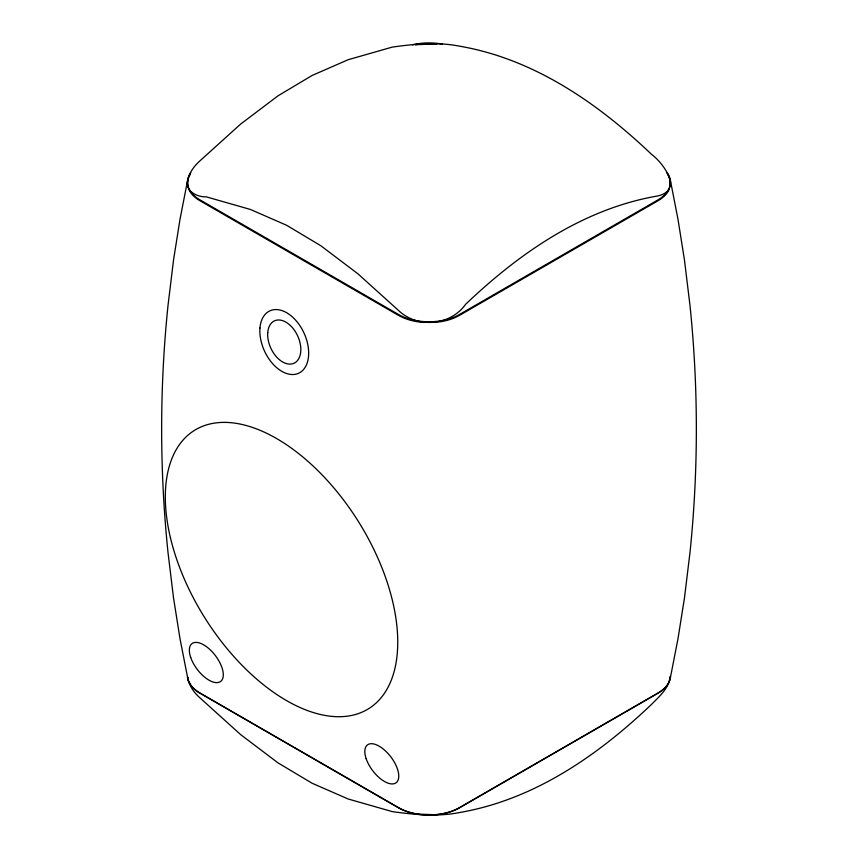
<?xml version="1.0" encoding="UTF-8"?>
<svg xmlns="http://www.w3.org/2000/svg" width="858" height="858" viewBox="0 0 858 858"><rect width="100%" height="100%" fill="white"/><g stroke="black" fill="none" stroke-linecap="round" stroke-linejoin="round"><path stroke-width="1.29" d="M670.388 676.458C669.015 688.095 659.427 696.374 651.683 704.236C597.919 755.448 534.094 799.753 459.513 812.537C437.462 816.966 414.425 814.682 392.299 811.614L348.155 798.991L312.119 783.247L277.928 762.826L240.583 734.566L200.129 698.015C194.283 692.996 189.639 686.4 187.859 678.839L180.008 638.706L173.573 598.23L168.039 552.788C159.524 470.538 159.524 387.462 168.039 305.212L173.573 259.77L180.008 219.294L187.859 179.086M670.141 186.465L670.141 179.966L669.047 176.769A43.157 24.914 0 0 0 667.224 173.681M670.388 676.576L669.047 681.938A43.157 24.914 0 0 1 657.871 693.103L459.513 807.625A43.157 24.914 0 0 1 434.631 814.714L417.835 814.081A43.157 24.914 0 0 1 398.487 807.625L200.129 693.103A43.157 24.914 0 0 1 187.859 678.742L187.709 677.445L187.859 678.839M670.141 678.914L677.992 638.706L684.427 598.23L689.961 552.788C698.476 470.538 698.476 387.462 689.961 305.212L684.427 259.77L677.992 219.294L670.141 179.086M188.653 188.771C184.856 178.207 192.514 167.46 200.129 160.693L240.583 124.131L277.928 95.882L312.119 75.461L348.155 59.717L392.299 47.093C414.425 44.026 437.462 41.731 459.513 46.171C534.094 58.955 597.919 103.26 651.683 154.472C663.706 163.417 683.043 190.186 657.871 195.924C583.301 208.708 519.476 253.013 465.701 304.225C450.246 325.868 417.546 328.614 398.487 310.446L358.022 273.895L320.678 245.635L286.497 225.214L250.45 209.47L206.317 196.847C196.943 197.19 184.727 191.098 187.859 179.966A43.157 24.914 0 0 1 190.09 174.7M670.473 676.748A43.157 24.914 0 0 1 657.871 693.285L459.513 807.807A43.157 24.914 0 0 1 398.487 807.807L200.129 693.285A43.157 24.914 0 0 1 187.527 676.748M667.224 172.801A43.157 24.914 0 0 1 657.871 199.957L459.513 314.478A43.157 24.914 0 0 1 398.487 314.478L200.129 199.957A43.157 24.914 0 0 1 190.776 172.801M412.484 44.798A43.157 24.914 0 0 1 442.331 44.123M188.953 189.661A43.157 24.914 0 0 0 200.129 200.836L398.487 315.358A43.157 24.914 0 0 0 423.369 322.436L440.165 321.804A43.157 24.914 0 0 0 459.513 315.358L657.871 200.836A43.157 24.914 0 0 0 669.047 189.661M415.669 45.002A43.157 24.914 0 0 1 417.835 44.627L434.631 43.994A43.157 24.914 0 0 1 436.861 44.198M267.75 332.518A23.338 14.747 65.2 0 0 291.087 364.049A23.338 14.747 65.2 0 0 293.929 329.569A23.338 14.747 65.2 0 0 267.75 332.518M170.377 537.516A164.157 90.637 57.9 0 0 366.42 709.995A164.157 90.637 57.9 0 0 307.722 461.164A164.157 90.637 57.9 0 0 170.377 537.516M366.162 758.729A23.734 11.401 52.8 0 0 395.366 783.215A23.734 11.401 52.8 0 0 383.858 749.495A23.734 11.401 52.8 0 0 366.162 758.729M190.691 657.421A23.734 11.401 52.8 0 0 219.895 681.906A23.734 11.401 52.8 0 0 208.387 648.187A23.734 11.401 52.8 0 0 190.691 657.421M259.963 328.024A34.352 21.707 65.2 0 0 294.305 374.442A34.352 21.707 65.2 0 0 298.498 323.68A34.352 21.707 65.2 0 0 259.963 328.024"/></g></svg>
